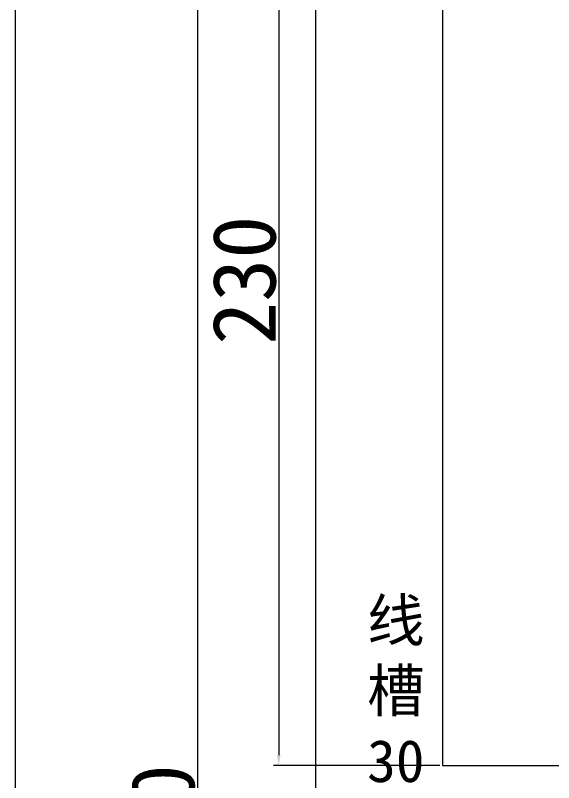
# Model space of a CAD drawing. Header units: millimetres. Extents: x 336 to 12810, y -1577 to 4105.
# Drawn here: x 8148.1 to 8275.7, y 1621.5 to 1803.3 of the extents above; entities that cross this region are included whole.
import ezdxf

# ---------------------------------------------------------------- set-up
doc = ezdxf.new("R2010")
doc.units = ezdxf.units.MM
doc.styles.get("Standard").update_dxf_attribs({"font": ''})
doc.styles.get('Standard').set_extended_font_data('SimSun')
doc.dimstyles.new('ISO-25', dxfattribs={"dimtxt": 2.5, "dimasz": 2.5, "dimexe": 1.25, "dimexo": 0.625, "dimtad": 1, "dimtxsty": 'Standard', "dimcen": 2.5, "dimadec": 0, "dimazin": 0, "dimtfac": 1, "dimtmove": 0, "dimatfit": 3, "dimfxl": 1, "dimarcsym": 0})

# ---------------------------------------------------------------- blocks, each defined once
blk = doc.blocks.new('*D869')
at = {"color": 0, "lineweight": -2}
for p, q in [((8218.75, 1855.54), (8190.06, 1855.54)), ((8191.31, 1853.04), (8191.31, 1368.04)), ((8218.75, 1365.54), (8190.06, 1365.54))]:
    blk.add_line(p, q, dxfattribs=at)
at = {"color": 0}
for points in [[(8191.72, 1853.04), (8190.89, 1853.04), (8191.31, 1855.54)], [(8190.89, 1368.04), (8191.72, 1368.04), (8191.31, 1365.54)]]:
    blk.add_solid(points, dxfattribs=at)
at = {"layer": 'Defpoints', "color": 0}
for p in [(8219.37, 1855.54), (8191.31, 1365.54), (8219.37, 1365.54)]:
    blk.add_point(p, dxfattribs=at)
at = {"color": 0, "insert": (8183.18, 1610.54), "char_height": 2.5, "attachment_point": 5, "rotation": 90}
blk.add_mtext('{\\H6x;490}', dxfattribs=at)
blk = doc.blocks.new('*D871')
at = {"color": 0, "lineweight": -2}
for p, q in [((8248.75, 1855.54), (8209.31, 1855.54)), ((8210.56, 1853.04), (8210.56, 1628.04)), ((8248.75, 1625.54), (8209.31, 1625.54))]:
    blk.add_line(p, q, dxfattribs=at)
at = {"color": 0}
for points in [[(8210.98, 1853.04), (8210.14, 1853.04), (8210.56, 1855.54)], [(8210.14, 1628.04), (8210.98, 1628.04), (8210.56, 1625.54)]]:
    blk.add_solid(points, dxfattribs=at)
at = {"layer": 'Defpoints', "color": 0}
for p in [(8249.37, 1855.54), (8210.56, 1625.54), (8249.37, 1625.54)]:
    blk.add_point(p, dxfattribs=at)
at = {"color": 0, "insert": (8202.44, 1740.54), "char_height": 2.5, "attachment_point": 5, "rotation": 90}
blk.add_mtext('{\\H6x;230}', dxfattribs=at)

msp = doc.modelspace()

# ---------------------------------------------------------------- linework, layer by layer
for p, q in [((8249.374, 1855.542), (8249.374, 1625.542)), ((8249.374, 1625.542), (8789.374, 1625.542))]:
    msp.add_line(p, q)
at = {"color": 1}
msp.add_lwpolyline([(8148.129, 1948.152), (8915.823, 1948.152), (8915.823, 941.851), (8148.129, 941.851)], close=True, dxfattribs=at)
msp.add_lwpolyline([(8219.374, 1855.542), (8819.374, 1855.542), (8819.374, 1365.542), (8219.374, 1365.542)], close=True)

# ---------------------------------------------------------------- texts
at = {"lineweight": 0, "insert": (8231.505, 1664.981), "char_height": 10, "width": 13.79767, "attachment_point": 1}
msp.add_mtext('线槽30\\P(W)\\P*\\P60\\P(D)', dxfattribs=at)

# ---------------------------------------------------------------- dimensions: what is measured, and where the dimension line sits
dim = msp.add_linear_dim(base=(8191.306, 1365.542), p1=(8219.374, 1855.542), p2=(8219.374, 1365.542), angle=90, text='{\\H6x;<>}', dimstyle='ISO-25')
dim.commit()
dim.dimension.update_dxf_attribs({"geometry": '*D869', "text_midpoint": (8183.181, 1610.542)})
dim = msp.add_linear_dim(base=(8210.561, 1625.542), p1=(8249.374, 1855.542), p2=(8249.374, 1625.542), angle=90, text='{\\H6x;<>}', dimstyle='ISO-25')
dim.commit()
dim.dimension.update_dxf_attribs({"geometry": '*D871', "text_midpoint": (8210.561, 1740.542), "dimtype": 160})

doc.saveas('drawing.dxf')
